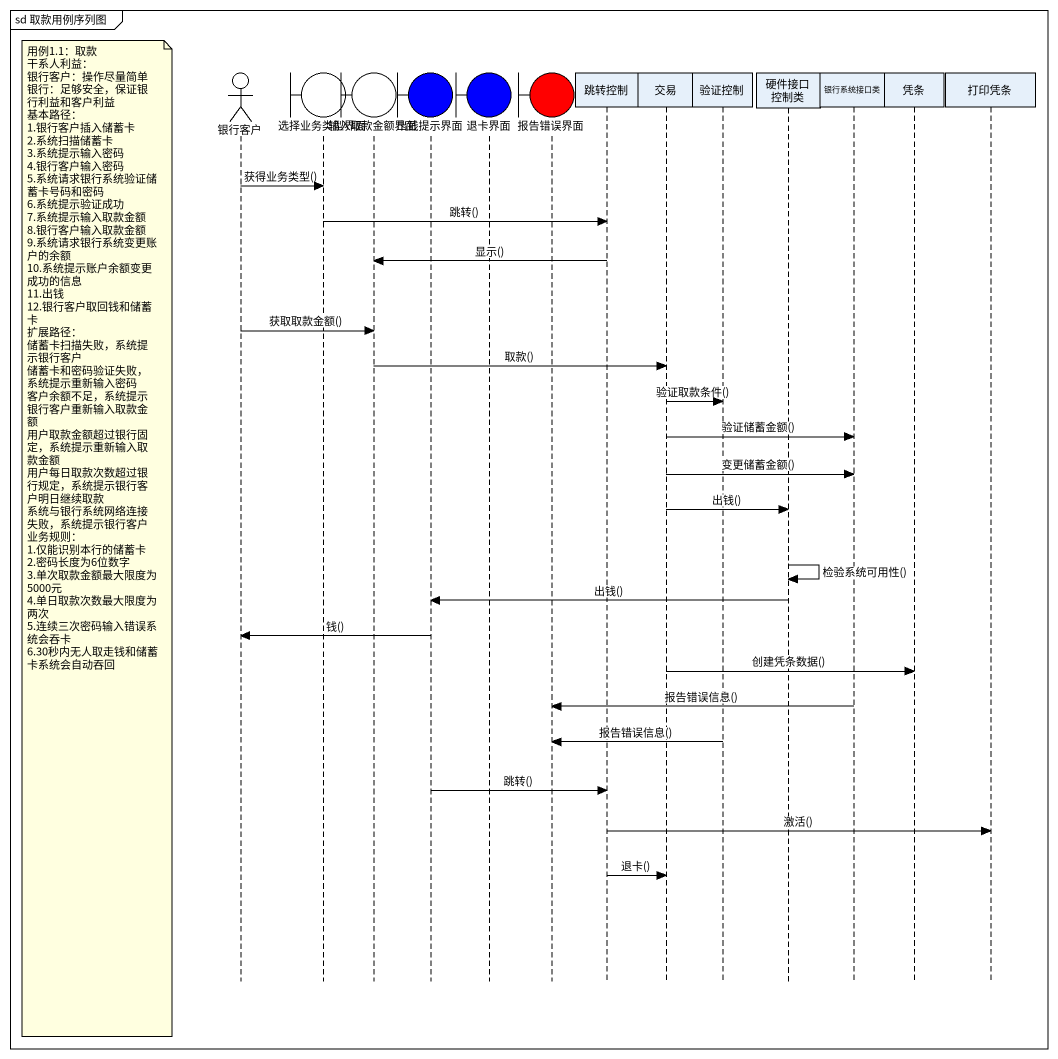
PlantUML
@startuml
mainframe sd 取款用例序列图
hide footbox
actor 银行客户
boundary 选择业务类型界面
boundary 输入取款金额界面
boundary 出钱提示界面 #0000FF
boundary 退卡界面 #0000FF
boundary 报告错误界面 #FF0000
participant 跳转控制
participant 交易
participant 验证控制
participant 硬件接口控制类
participant 银行系统接口类
participant 凭条
participant 打印凭条

银行客户 -> 选择业务类型界面 : 获得业务类型()
选择业务类型界面 -> 跳转控制 : 跳转()
跳转控制 -> 输入取款金额界面 : 显示()
银行客户 -> 输入取款金额界面 : 获取取款金额()
输入取款金额界面 -> 交易 : 取款()
交易 -> 验证控制 : 验证取款条件()
交易 -> 银行系统接口类 : 验证储蓄金额()
交易 -> 银行系统接口类 : 变更储蓄金额()
交易 -> 硬件接口控制类 : 出钱()
note left of 银行客户
  用例1.1：取款
  干系人利益：
  银行客户：操作尽量简单
  银行：足够安全，保证银行利益和客户利益
  基本路径：
  1.银行客户插入储蓄卡
  2.系统扫描储蓄卡
  3.系统提示输入密码
  4.银行客户输入密码
  5.系统请求银行系统验证储蓄卡号码和密码
  6.系统提示验证成功
  7.系统提示输入取款金额
  8.银行客户输入取款金额
  9.系统请求银行系统变更账户的余额
  10.系统提示账户余额变更成功的信息
  11.出钱
  12.银行客户取回钱和储蓄卡
  扩展路径：
  储蓄卡扫描失败，系统提示银行客户
  储蓄卡和密码验证失败，系统提示重新输入密码
  客户余额不足，系统提示银行客户重新输入取款金额
  用户取款金额超过银行固定，系统提示重新输入取款金额
  用户每日取款次数超过银行规定，系统提示银行客户明日继续取款
  系统与银行系统网络连接失败，系统提示银行客户
  业务规则：
  1.仅能识别本行的储蓄卡
  2.密码长度为6位数字
  3.单次取款金额最大限度为5000元
  4.单日取款次数最大限度为两次
  5.连续三次密码输入错误系统会吞卡
  6.30秒内无人取走钱和储蓄卡系统会自动吞回
end note
硬件接口控制类 -> 硬件接口控制类 : 检验系统可用性()
硬件接口控制类 -> 出钱提示界面 : 出钱()
出钱提示界面 -> 银行客户 : 钱()
交易 -> 凭条 : 创建凭条数据()
银行系统接口类 -> 报告错误界面 : 报告错误信息()
验证控制 -> 报告错误界面 : 报告错误信息()
出钱提示界面 -> 跳转控制 : 跳转()
跳转控制 -> 打印凭条 : 激活()
跳转控制 -> 交易 : 退卡()
@enduml
